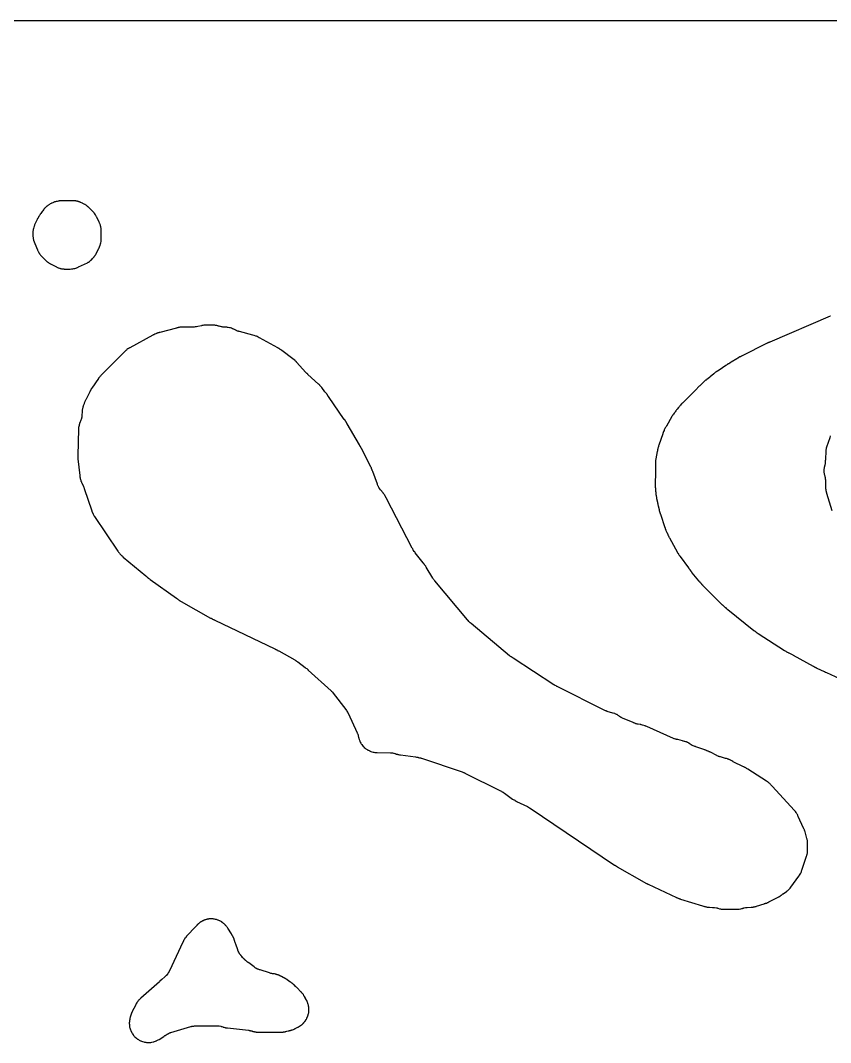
# Model space of a CAD drawing. Header units: millimetres. Extents: x 0 to 300, y 0 to 300.
# Drawn here: x 56.9 to 162.6, y 166.8 to 300.1 of the extents above; entities that cross this region are included whole.
import ezdxf

# ---------------------------------------------------------------- set-up
doc = ezdxf.new("R2010")
doc.units = ezdxf.units.MM
doc.layers.add('CUT', color=7, linetype='CONTINUOUS')

msp = doc.modelspace()

# ---------------------------------------------------------------- linework, layer by layer
at = {"layer": 'CUT'}
for points in [[(1.15, 300.07), (298.85, 300.07)], [(162.61, 261.53), (162.57, 261.52), (162.56, 261.51), (154.68, 258.14), (154.63, 258.12), (154.6, 258.1), (154.56, 258.09), (154.54, 258.08), (154.53, 258.08), (154.52, 258.07), (154.45, 258.04), (154.43, 258.03), (154.39, 258.01), (154.38, 258.01), (154.34, 257.99), (150.99, 256.3), (150.97, 256.29), (150.96, 256.28), (150.95, 256.28), (150.84, 256.23), (150.78, 256.2), (150.65, 256.14), (150.59, 256.1), (150.56, 256.09), (150.51, 256.06), (150.47, 256.03), (150.46, 256.03), (150.4, 255.99), (150.35, 255.96), (149.65, 255.51), (149.5, 255.43), (149.45, 255.4), (149.4, 255.37), (149.38, 255.36), (149.31, 255.32), (149.29, 255.31), (149.27, 255.3), (149.24, 255.28), (149.18, 255.24), (149.17, 255.24), (149.13, 255.21), (149.11, 255.19), (149.08, 255.17), (149.07, 255.17), (149.05, 255.16), (149.02, 255.14), (148.94, 255.09), (148.49, 254.76), (148.48, 254.76), (147.93, 254.4), (147.91, 254.39), (147.86, 254.36), (147.84, 254.35), (147.8, 254.33), (147.77, 254.3), (147.73, 254.28), (147.72, 254.27), (147.71, 254.27), (147.71, 254.26), (147.7, 254.26), (147.7, 254.25), (147.67, 254.24), (147.65, 254.22), (147.61, 254.2), (147.55, 254.15), (147.42, 254.05), (147.37, 254.01), (146.9, 253.6), (146.87, 253.57), (146.83, 253.54), (146.8, 253.52), (146.44, 253.26), (146.4, 253.23), (146.36, 253.19), (146.35, 253.19), (146.34, 253.18), (146.33, 253.17), (146.3, 253.15), (146.29, 253.15), (146.22, 253.09), (146.2, 253.08), (146.14, 253.02), (146.12, 253), (146.11, 253), (146.01, 252.9), (145.96, 252.85), (145.9, 252.8), (145.61, 252.51), (145.54, 252.45), (145.47, 252.39), (145.33, 252.25), (145.29, 252.2), (145.25, 252.16), (145.24, 252.15), (145.2, 252.1), (143.31, 250.21), (143.27, 250.17), (143.25, 250.15), (143.17, 250.08), (143.15, 250.06), (143.12, 250.03), (143.11, 250.02), (143.03, 249.92), (142.98, 249.86), (142.95, 249.82), (142.88, 249.73), (142.86, 249.71), (142.81, 249.65), (142.76, 249.59), (142.59, 249.4), (142.52, 249.31), (142.45, 249.22), (142.42, 249.17), (142.33, 249.03), (142.28, 248.96), (142.21, 248.88), (142.18, 248.85), (142.1, 248.75), (142.07, 248.71), (142.02, 248.65), (142.01, 248.64), (142, 248.62), (141.94, 248.53), (141.89, 248.45), (141.19, 247.19), (141.17, 247.16), (141.15, 247.14), (141.1, 247.06), (141.07, 247.02), (141.04, 246.97), (141.03, 246.95), (140.98, 246.85), (140.97, 246.84), (140.95, 246.79), (140.94, 246.78), (140.91, 246.71), (140.91, 246.7), (140.9, 246.69), (140.89, 246.67), (140.88, 246.65), (140.87, 246.62), (140.81, 246.49), (140.79, 246.43), (140.79, 246.42), (140.78, 246.4), (140.77, 246.35), (140.76, 246.32), (140.75, 246.31), (140.75, 246.3), (140.73, 246.25), (140.7, 246.19), (140.19, 244.69), (140.19, 244.68), (140.17, 244.62), (140.14, 244.51), (140.13, 244.47), (140.12, 244.44), (140.1, 244.38), (140.08, 244.3), (140.07, 244.27), (140.07, 244.26), (140.07, 244.25), (140.07, 244.23), (140.06, 244.21), (140.06, 244.2), (140.05, 244.18), (140.05, 244.17), (140.05, 244.16), (140.04, 244.15), (140.03, 244.12), (140.02, 244.07), (140, 243.95), (140, 243.91), (139.99, 243.89), (139.99, 243.87), (139.82, 242.92), (139.8, 242.84), (139.78, 242.73), (139.76, 242.63), (139.76, 242.52), (139.76, 242.41), (139.76, 242.38), (139.74, 242.28), (139.74, 242.18), (139.74, 242.09), (139.74, 242.07), (139.75, 241.43), (139.73, 239.32), (139.73, 239.31), (139.73, 239.23), (139.74, 239.08), (139.75, 239.06), (139.75, 239.02), (139.76, 238.94), (139.76, 238.89), (139.76, 238.8), (139.77, 238.71), (139.8, 238.56), (139.8, 238.55), (139.8, 238.54), (139.8, 238.53), (139.8, 238.45), (139.8, 238.41), (139.81, 238.28), (139.83, 238.15), (139.85, 238.08), (139.86, 238.03), (139.87, 237.94), (139.87, 237.92), (139.88, 237.85), (139.9, 237.76), (139.97, 237.44), (139.98, 237.38), (139.98, 237.36), (139.99, 237.36), (139.99, 237.35), (139.99, 237.34), (140, 237.29), (140, 237.28), (140.01, 237.24), (140.02, 237.16), (140.05, 237.05), (140.05, 237.04), (140.06, 237.02), (140.06, 237.01), (140.08, 236.91), (140.11, 236.81), (140.12, 236.77), (140.22, 236.31), (140.22, 236.3), (140.22, 236.28), (140.23, 236.25), (140.24, 236.2), (140.25, 236.18), (140.25, 236.16), (140.26, 236.15), (140.26, 236.14), (140.27, 236.11), (140.27, 236.1), (140.27, 236.09), (140.28, 236.07), (140.28, 236.06), (140.29, 236.03), (140.29, 236.02), (140.3, 236), (140.3, 235.99), (140.31, 235.97), (140.32, 235.95), (140.32, 235.94), (140.33, 235.92), (140.33, 235.91), (140.34, 235.88), (140.36, 235.85), (140.36, 235.84), (140.36, 235.83), (140.37, 235.8), (140.39, 235.73), (140.4, 235.7), (140.99, 233.94), (141, 233.91), (141.01, 233.86), (141.02, 233.82), (141.02, 233.81), (141.03, 233.8), (141.03, 233.78), (141.05, 233.75), (141.06, 233.71), (141.07, 233.7), (141.07, 233.69), (141.09, 233.66), (141.1, 233.62), (141.11, 233.61), (141.11, 233.6), (141.11, 233.59), (141.12, 233.58), (141.14, 233.5), (141.19, 233.4), (141.2, 233.38), (141.21, 233.36), (141.22, 233.35), (141.23, 233.33), (141.27, 233.24), (141.29, 233.2), (141.31, 233.17), (141.35, 233.1), (141.35, 233.09), (141.38, 233), (141.42, 232.91), (141.44, 232.87), (141.46, 232.82), (141.48, 232.79), (141.49, 232.76), (141.5, 232.74), (141.51, 232.73), (141.56, 232.64), (141.57, 232.61), (141.58, 232.6), (142.63, 230.71), (142.65, 230.67), (142.69, 230.63), (142.7, 230.61), (142.71, 230.59), (142.71, 230.58), (142.71, 230.57), (142.74, 230.52), (142.76, 230.49), (142.77, 230.48), (142.81, 230.4), (142.85, 230.35), (142.87, 230.32), (142.91, 230.27), (142.93, 230.25), (142.95, 230.22), (142.95, 230.21), (142.98, 230.18), (143, 230.16), (144.05, 228.71), (144.07, 228.67), (144.09, 228.65), (144.15, 228.56), (144.22, 228.47), (144.25, 228.44), (144.38, 228.27), (144.4, 228.23), (144.41, 228.22), (144.42, 228.21), (144.43, 228.2), (144.43, 228.19), (144.44, 228.17), (144.46, 228.15), (144.47, 228.14), (144.52, 228.07), (145.39, 227.02), (145.41, 227), (145.42, 226.98), (145.46, 226.93), (145.48, 226.91), (145.51, 226.88), (145.53, 226.86), (145.54, 226.85), (145.56, 226.83), (145.56, 226.82), (145.58, 226.81), (145.58, 226.8), (145.59, 226.79), (145.6, 226.78), (145.61, 226.78), (145.63, 226.76), (145.63, 226.75), (145.64, 226.74), (145.65, 226.73), (145.68, 226.7), (145.7, 226.67), (145.72, 226.65), (145.74, 226.63), (145.77, 226.6), (145.78, 226.59), (145.78, 226.58), (145.81, 226.55), (145.82, 226.53), (145.84, 226.51), (145.85, 226.5), (145.88, 226.47), (145.89, 226.45), (145.91, 226.43), (148.27, 224.07), (148.32, 224.02), (148.41, 223.94), (148.45, 223.91), (148.46, 223.9), (148.48, 223.89), (148.49, 223.88), (148.5, 223.87), (148.54, 223.83), (148.55, 223.83), (148.57, 223.8), (148.6, 223.78), (148.73, 223.65), (148.79, 223.59), (148.88, 223.51), (149, 223.42), (149.02, 223.39), (149.1, 223.32), (149.16, 223.27), (149.18, 223.25), (152.6, 220.54), (152.68, 220.48), (152.69, 220.48), (152.7, 220.48), (152.71, 220.46), (152.73, 220.45), (152.76, 220.42), (152.78, 220.41), (152.8, 220.4), (152.83, 220.37), (152.84, 220.37), (152.85, 220.35), (152.86, 220.34), (152.87, 220.34), (152.88, 220.33), (152.9, 220.31), (152.93, 220.29), (152.94, 220.29), (152.97, 220.27), (152.99, 220.25), (153.01, 220.24), (153.02, 220.23), (153.03, 220.23), (153.03, 220.22), (153.07, 220.2), (153.11, 220.16), (153.15, 220.14), (153.16, 220.13), (156.58, 217.94), (156.6, 217.92), (156.68, 217.86), (156.76, 217.82), (156.79, 217.8), (156.83, 217.78), (156.87, 217.76), (156.9, 217.75), (156.95, 217.72), (156.96, 217.71), (157.05, 217.66), (157.12, 217.63), (157.15, 217.62), (157.16, 217.61), (157.66, 217.35), (157.68, 217.34), (157.7, 217.33), (157.74, 217.3), (160.35, 215.88), (160.36, 215.87), (160.41, 215.85), (160.42, 215.84), (160.43, 215.84), (160.48, 215.81), (160.5, 215.8), (160.52, 215.78), (160.53, 215.77), (160.6, 215.74), (160.63, 215.72), (160.66, 215.7), (160.67, 215.7), (160.68, 215.69), (160.71, 215.67), (160.77, 215.65), (160.8, 215.63), (161.78, 215.19), (161.8, 215.18), (161.96, 215.1), (162.06, 215.05), (164.88, 213.75)], [(162.8, 236.13), (162.13, 238.39), (162.11, 238.45), (162.07, 238.57), (162.05, 238.62), (162.03, 238.73), (162.01, 238.86), (162, 238.99), (162, 239.03), (162, 239.07), (161.97, 239.99), (161.97, 240.15), (161.96, 240.28), (161.94, 240.4), (161.94, 240.41), (161.92, 240.5), (161.91, 240.54), (161.88, 240.66), (161.86, 240.75), (161.85, 240.78), (161.83, 240.86), (161.82, 240.88), (161.8, 240.94), (161.8, 240.95), (161.79, 240.98), (161.79, 240.99), (161.77, 241.09), (161.76, 241.19), (161.75, 241.33), (161.75, 241.38), (161.76, 241.53), (161.77, 241.6), (161.77, 241.61), (161.77, 241.62), (161.79, 241.69), (161.81, 241.81), (161.89, 242.14), (161.9, 242.17), (161.92, 242.26), (161.94, 242.39), (161.95, 242.52), (161.95, 242.59), (161.95, 242.61), (161.96, 242.72), (161.97, 242.76), (161.97, 242.77), (161.97, 242.78), (161.98, 242.88), (161.98, 242.9), (161.99, 242.98), (162.01, 243.79), (162.01, 243.8), (162.01, 243.82), (162.01, 243.89), (162.02, 244.03), (162.03, 244.05), (162.06, 244.25), (162.06, 244.27), (162.08, 244.33), (162.09, 244.34), (162.12, 244.46), (162.53, 245.7), (162.59, 245.86), (162.59, 245.87), (162.6, 245.89), (162.61, 245.91)]]:
    msp.add_lwpolyline(points, dxfattribs=at)
for points in [[(58.55, 271.8), (58.56, 271.68), (58.58, 271.59), (58.6, 271.49), (58.6, 271.48), (58.62, 271.43), (58.62, 271.41), (58.63, 271.38), (58.65, 271.32), (58.67, 271.27), (58.68, 271.24), (58.71, 271.16), (58.71, 271.15), (58.72, 271.12), (58.73, 271.1), (58.76, 271.04), (58.77, 271.02), (58.77, 271.01), (58.78, 271), (59.14, 270.15), (59.15, 270.12), (59.18, 270.05), (59.2, 270.01), (59.2, 270), (59.21, 269.99), (59.25, 269.89), (59.31, 269.79), (59.38, 269.69), (59.4, 269.65), (59.41, 269.63), (59.47, 269.54), (59.54, 269.45), (59.62, 269.36), (59.69, 269.29), (60.13, 268.85), (60.19, 268.8), (60.36, 268.65), (60.44, 268.58), (60.55, 268.5), (60.65, 268.44), (60.82, 268.34), (60.86, 268.31), (60.91, 268.28), (60.99, 268.24), (61.59, 267.94), (61.67, 267.9), (61.74, 267.87), (61.76, 267.86), (61.84, 267.83), (61.87, 267.81), (61.99, 267.77), (62.02, 267.77), (62.05, 267.76), (62.06, 267.76), (62.08, 267.75), (62.1, 267.75), (62.17, 267.72), (62.28, 267.7), (62.4, 267.68), (62.51, 267.67), (62.55, 267.67), (62.63, 267.66), (63.33, 267.66), (63.4, 267.66), (63.56, 267.67), (63.69, 267.69), (63.75, 267.7), (63.86, 267.72), (63.97, 267.75), (63.99, 267.75), (64.13, 267.79), (64.22, 267.82), (64.25, 267.83), (64.35, 267.87), (64.45, 267.92), (64.47, 267.93), (65.28, 268.28), (65.37, 268.32), (65.55, 268.41), (65.58, 268.43), (65.67, 268.48), (65.69, 268.49), (65.76, 268.54), (65.8, 268.56), (65.91, 268.64), (65.98, 268.7), (66.05, 268.76), (66.11, 268.82), (66.12, 268.83), (66.26, 268.97), (66.29, 269), (66.3, 269.01), (66.32, 269.03), (66.33, 269.04), (66.36, 269.08), (66.44, 269.16), (66.47, 269.2), (66.48, 269.2), (66.53, 269.26), (66.54, 269.28), (66.6, 269.36), (66.6, 269.37), (66.61, 269.37), (66.62, 269.39), (66.63, 269.4), (66.67, 269.46), (66.69, 269.48), (66.71, 269.52), (66.74, 269.57), (66.79, 269.66), (66.8, 269.69), (66.81, 269.71), (66.83, 269.75), (66.83, 269.76), (66.84, 269.78), (66.85, 269.81), (67.14, 270.38), (67.17, 270.43), (67.18, 270.47), (67.2, 270.51), (67.22, 270.56), (67.23, 270.59), (67.26, 270.66), (67.27, 270.69), (67.28, 270.7), (67.29, 270.72), (67.29, 270.73), (67.3, 270.75), (67.31, 270.77), (67.32, 270.81), (67.34, 270.9), (67.34, 270.91), (67.35, 270.92), (67.35, 270.93), (67.36, 270.95), (67.4, 271.09), (67.42, 271.23), (67.43, 271.3), (67.43, 271.32), (67.43, 271.35), (67.43, 271.38), (67.44, 271.47), (67.44, 271.55), (67.44, 271.59), (67.44, 271.62), (67.45, 272.6), (67.45, 272.71), (67.44, 272.83), (67.43, 272.87), (67.43, 272.89), (67.43, 272.9), (67.43, 272.91), (67.43, 272.92), (67.42, 272.98), (67.41, 273.06), (67.4, 273.12), (67.38, 273.19), (67.38, 273.21), (67.37, 273.23), (67.35, 273.28), (67.35, 273.3), (67.35, 273.33), (67.33, 273.39), (67.31, 273.46), (67.29, 273.51), (67.27, 273.57), (67.24, 273.62), (67.24, 273.63), (67.24, 273.64), (67.22, 273.68), (67.19, 273.75), (67.17, 273.79), (66.86, 274.41), (66.85, 274.42), (66.85, 274.43), (66.84, 274.46), (66.83, 274.48), (66.8, 274.54), (66.79, 274.56), (66.75, 274.64), (66.69, 274.74), (66.62, 274.84), (66.61, 274.86), (66.6, 274.87), (66.59, 274.89), (66.54, 274.95), (66.54, 274.96), (66.46, 275.05), (66.35, 275.17), (66.32, 275.21), (66.31, 275.22), (66.28, 275.25), (66.15, 275.36), (66.14, 275.37), (65.83, 275.68), (65.81, 275.7), (65.79, 275.72), (65.76, 275.74), (65.73, 275.77), (65.72, 275.78), (65.71, 275.78), (65.7, 275.79), (65.66, 275.83), (65.64, 275.85), (65.62, 275.86), (65.57, 275.91), (65.52, 275.95), (65.51, 275.96), (65.48, 275.98), (65.39, 276.04), (65.34, 276.07), (65.32, 276.08), (65.23, 276.13), (65.22, 276.13), (65.13, 276.17), (65.06, 276.21), (65.04, 276.22), (64.99, 276.24), (64.88, 276.29), (64.87, 276.29), (64.75, 276.35), (64.72, 276.36), (64.7, 276.37), (64.68, 276.38), (64.67, 276.38), (64.66, 276.38), (64.64, 276.39), (64.6, 276.41), (64.59, 276.41), (64.52, 276.44), (64.46, 276.45), (64.43, 276.46), (64.39, 276.47), (64.38, 276.47), (64.37, 276.48), (64.36, 276.48), (64.35, 276.48), (64.34, 276.49), (64.3, 276.5), (64.25, 276.51), (64.24, 276.51), (64.22, 276.51), (64.14, 276.52), (64.13, 276.53), (64.12, 276.53), (64.1, 276.53), (64.01, 276.54), (63.95, 276.55), (63.78, 276.56), (63.69, 276.56), (62.98, 276.55), (62.24, 276.55), (62.13, 276.55), (62.02, 276.54), (61.96, 276.53), (61.95, 276.52), (61.94, 276.52), (61.92, 276.52), (61.91, 276.52), (61.9, 276.52), (61.83, 276.51), (61.7, 276.48), (61.69, 276.48), (61.68, 276.48), (61.67, 276.48), (61.65, 276.48), (61.62, 276.47), (61.59, 276.47), (61.56, 276.46), (61.47, 276.44), (61.45, 276.43), (61.44, 276.43), (61.43, 276.43), (61.36, 276.4), (61.35, 276.39), (61.34, 276.39), (61.33, 276.38), (61.32, 276.38), (61.31, 276.38), (61.29, 276.37), (61.23, 276.35), (61.21, 276.34), (61.2, 276.33), (61.19, 276.33), (61.12, 276.31), (61.02, 276.26), (61.01, 276.26), (60.97, 276.24), (60.91, 276.21), (60.8, 276.15), (60.71, 276.09), (60.68, 276.07), (60.59, 276.02), (60.59, 276.01), (60.56, 276), (60.46, 275.93), (60.43, 275.91), (60.38, 275.87), (60.37, 275.87), (60.32, 275.83), (60.22, 275.74), (60.13, 275.65), (60.1, 275.62), (60.09, 275.6), (60.07, 275.58), (60.04, 275.54), (60.03, 275.54), (60.03, 275.53), (60.02, 275.52), (60, 275.5), (59.97, 275.46), (59.96, 275.45), (59.95, 275.44), (59.94, 275.42), (59.93, 275.41), (59.91, 275.39), (59.81, 275.24), (59.73, 275.14), (59.57, 274.92), (59.56, 274.91), (59.53, 274.87), (59.52, 274.86), (59.51, 274.84), (59.5, 274.83), (59.5, 274.82), (59.46, 274.77), (59.42, 274.72), (59.38, 274.65), (59.36, 274.61), (59.35, 274.59), (59.33, 274.56), (59.31, 274.53), (59.28, 274.47), (59.25, 274.43), (59.21, 274.33), (59.2, 274.31), (59.18, 274.29), (59.15, 274.24), (59.09, 274.12), (58.8, 273.51), (58.76, 273.41), (58.73, 273.33), (58.7, 273.24), (58.69, 273.22), (58.65, 273.1), (58.6, 272.95), (58.57, 272.82), (58.55, 272.69), (58.54, 272.61), (58.54, 272.59), (58.54, 272.55), (58.54, 272.51), (58.54, 272.48), (58.53, 272.35), (58.53, 272.25), (58.53, 272.23), (58.53, 272.21), (58.53, 272.07), (58.54, 271.98), (58.54, 271.94), (58.54, 271.92)], [(64.68, 240.44), (64.7, 240.34), (64.73, 240.24), (64.77, 240.14), (64.77, 240.12), (64.8, 240.02), (64.85, 239.91), (64.88, 239.84), (64.92, 239.75), (65.08, 239.44), (65.14, 239.32), (65.18, 239.22), (65.19, 239.19), (65.21, 239.1), (65.23, 239.04), (66.2, 236.13), (66.22, 236.1), (66.23, 236.07), (66.24, 236.03), (66.25, 236.01), (66.27, 235.97), (66.28, 235.95), (66.28, 235.94), (66.29, 235.92), (66.31, 235.87), (66.32, 235.84), (66.33, 235.81), (66.38, 235.7), (66.43, 235.61), (66.48, 235.52), (66.52, 235.47), (66.54, 235.44), (66.56, 235.41), (66.57, 235.4), (66.58, 235.39), (69.63, 230.89), (69.65, 230.85), (69.65, 230.84), (69.71, 230.74), (69.79, 230.64), (69.81, 230.61), (69.87, 230.54), (69.88, 230.52), (69.95, 230.44), (70.03, 230.37), (70.13, 230.28), (70.17, 230.25), (70.2, 230.23), (70.22, 230.2), (70.24, 230.18), (70.26, 230.17), (70.32, 230.11), (73.27, 227.64), (73.29, 227.62), (73.32, 227.6), (73.35, 227.57), (73.36, 227.56), (73.38, 227.54), (73.39, 227.54), (73.41, 227.52), (73.43, 227.51), (73.43, 227.5), (73.44, 227.49), (73.46, 227.48), (73.47, 227.47), (73.49, 227.45), (73.5, 227.44), (73.51, 227.43), (73.53, 227.41), (73.58, 227.36), (73.66, 227.3), (73.73, 227.25), (73.77, 227.23), (73.81, 227.2), (73.82, 227.2), (77.28, 224.73), (77.29, 224.72), (77.31, 224.71), (77.36, 224.66), (77.39, 224.64), (77.44, 224.6), (77.48, 224.57), (77.49, 224.56), (77.51, 224.55), (77.52, 224.55), (77.6, 224.49), (77.61, 224.48), (77.63, 224.47), (77.64, 224.46), (77.72, 224.41), (77.75, 224.39), (77.76, 224.39), (77.78, 224.37), (77.86, 224.32), (81.72, 222.15), (81.75, 222.14), (81.76, 222.14), (81.76, 222.13), (81.77, 222.13), (81.78, 222.12), (81.79, 222.12), (81.83, 222.1), (81.84, 222.09), (81.86, 222.08), (81.91, 222.05), (81.92, 222.05), (81.93, 222.04), (81.98, 222.01), (82.07, 221.98), (82.09, 221.97), (82.11, 221.96), (82.12, 221.96), (82.13, 221.95), (82.17, 221.93), (82.27, 221.88), (90.08, 218.13), (90.09, 218.13), (90.12, 218.12), (90.17, 218.1), (90.22, 218.07), (90.25, 218.06), (90.26, 218.05), (90.31, 218.03), (90.33, 218.02), (90.35, 218.01), (90.37, 218), (90.43, 217.96), (90.46, 217.94), (90.5, 217.92), (90.57, 217.88), (90.59, 217.87), (90.61, 217.86), (92.71, 216.69), (92.8, 216.63), (92.82, 216.61), (92.84, 216.6), (92.86, 216.58), (92.93, 216.53), (93.03, 216.47), (93.07, 216.45), (93.09, 216.44), (94.04, 215.72), (94.05, 215.71), (94.16, 215.63), (94.25, 215.57), (94.26, 215.56), (94.36, 215.47), (94.37, 215.46), (94.38, 215.45), (94.42, 215.41), (94.44, 215.4), (94.46, 215.37), (97.45, 212.65), (97.46, 212.64), (97.53, 212.59), (97.59, 212.52), (97.6, 212.51), (97.71, 212.37), (99.35, 210.24), (99.36, 210.23), (99.46, 210.11), (99.46, 210.1), (99.51, 210), (99.57, 209.89), (99.59, 209.86), (99.61, 209.83), (99.65, 209.74), (100.83, 207.18), (100.84, 207.15), (100.85, 207.13), (100.87, 207.09), (100.91, 207), (100.95, 206.9), (100.98, 206.77), (100.98, 206.74), (100.99, 206.69), (101.02, 206.59), (101.03, 206.56), (101.04, 206.53), (101.05, 206.49), (101.06, 206.47), (101.06, 206.45), (101.08, 206.37), (101.09, 206.34), (101.12, 206.24), (101.17, 206.13), (101.18, 206.11), (101.24, 205.97), (101.3, 205.86), (101.36, 205.76), (101.43, 205.66), (101.52, 205.54), (101.63, 205.41), (101.69, 205.36), (101.7, 205.34), (101.73, 205.31), (101.77, 205.28), (101.77, 205.27), (101.86, 205.19), (101.95, 205.12), (102.04, 205.06), (102.14, 205), (102.23, 204.95), (102.3, 204.92), (102.47, 204.83), (102.48, 204.83), (102.5, 204.82), (102.62, 204.76), (102.75, 204.73), (102.91, 204.69), (103.02, 204.66), (103.15, 204.64), (103.16, 204.64), (103.23, 204.63), (103.4, 204.62), (103.43, 204.62), (105.17, 204.59), (105.19, 204.59), (105.24, 204.59), (105.43, 204.58), (105.57, 204.56), (105.6, 204.55), (105.73, 204.51), (105.78, 204.49), (105.79, 204.49), (105.8, 204.48), (105.81, 204.48), (105.82, 204.48), (105.83, 204.47), (105.84, 204.47), (105.9, 204.44), (105.91, 204.43), (105.93, 204.43), (106.04, 204.4), (106.08, 204.39), (106.13, 204.37), (106.18, 204.36), (106.21, 204.36), (106.38, 204.33), (106.39, 204.33), (106.45, 204.32), (106.49, 204.31), (108.43, 204.06), (108.59, 204.02), (108.64, 204.01), (108.68, 204.01), (108.7, 204), (108.73, 204), (108.76, 204), (108.78, 203.99), (108.83, 203.98), (108.84, 203.98), (108.97, 203.94), (108.99, 203.93), (109.02, 203.93), (109.07, 203.91), (109.08, 203.91), (109.17, 203.88), (109.22, 203.87), (114.53, 202.1), (114.7, 202.03), (114.75, 202.01), (114.83, 201.98), (114.87, 201.96), (114.89, 201.95), (119.52, 199.64), (119.55, 199.62), (119.65, 199.57), (119.66, 199.56), (119.73, 199.53), (119.75, 199.52), (119.76, 199.52), (119.77, 199.51), (119.85, 199.46), (119.87, 199.45), (119.92, 199.41), (119.94, 199.4), (120.04, 199.33), (121.11, 198.56), (121.19, 198.51), (121.26, 198.47), (121.27, 198.47), (121.3, 198.45), (121.31, 198.45), (121.33, 198.44), (121.4, 198.4), (121.41, 198.39), (121.47, 198.35), (121.6, 198.28), (121.62, 198.27), (121.64, 198.26), (123.05, 197.57), (123.2, 197.5), (123.29, 197.43), (123.33, 197.41), (123.34, 197.4), (123.39, 197.36), (134.42, 189.95), (134.44, 189.94), (134.52, 189.88), (134.53, 189.88), (134.54, 189.87), (134.62, 189.83), (134.63, 189.82), (134.64, 189.82), (134.7, 189.78), (134.75, 189.75), (134.76, 189.75), (134.77, 189.74), (134.78, 189.74), (138.3, 187.72), (138.35, 187.69), (138.36, 187.69), (138.43, 187.64), (138.59, 187.55), (138.64, 187.53), (138.66, 187.52), (138.68, 187.51), (138.7, 187.5), (138.73, 187.49), (138.77, 187.47), (138.81, 187.45), (138.82, 187.44), (142.52, 185.71), (142.53, 185.7), (142.56, 185.69), (142.59, 185.68), (142.62, 185.66), (142.72, 185.62), (142.8, 185.6), (142.84, 185.58), (142.85, 185.58), (142.87, 185.57), (142.92, 185.56), (142.93, 185.55), (142.96, 185.54), (143.03, 185.51), (145.91, 184.62), (146.02, 184.59), (146.05, 184.59), (146.15, 184.56), (146.25, 184.53), (146.34, 184.51), (146.43, 184.49), (146.49, 184.48), (146.51, 184.48), (146.59, 184.46), (146.64, 184.46), (146.69, 184.46), (146.77, 184.45), (146.81, 184.45), (147.19, 184.44), (147.22, 184.44), (147.23, 184.44), (147.38, 184.43), (147.4, 184.43), (147.42, 184.43), (147.43, 184.43), (147.47, 184.42), (147.73, 184.38), (147.74, 184.38), (147.78, 184.36), (147.79, 184.36), (147.83, 184.35), (147.84, 184.34), (147.9, 184.32), (148.12, 184.26), (148.23, 184.24), (148.34, 184.22), (148.47, 184.2), (148.62, 184.19), (148.7, 184.19), (150.4, 184.19), (150.49, 184.2), (150.5, 184.2), (150.53, 184.2), (150.59, 184.2), (150.69, 184.21), (150.88, 184.24), (151.02, 184.28), (151.09, 184.3), (151.14, 184.31), (151.15, 184.32), (151.22, 184.34), (151.23, 184.34), (151.26, 184.35), (151.28, 184.36), (151.29, 184.36), (151.31, 184.37), (151.33, 184.37), (151.34, 184.37), (151.51, 184.41), (151.7, 184.43), (152.22, 184.45), (152.25, 184.45), (152.38, 184.46), (152.46, 184.47), (152.51, 184.48), (152.56, 184.49), (152.59, 184.49), (152.66, 184.5), (152.77, 184.53), (152.9, 184.57), (152.93, 184.58), (153.92, 184.91), (153.96, 184.93), (153.97, 184.93), (154, 184.94), (154.04, 184.95), (154.07, 184.96), (154.08, 184.96), (154.11, 184.97), (154.13, 184.97), (154.15, 184.98), (154.24, 185), (154.36, 185.06), (154.42, 185.09), (154.53, 185.15), (155.69, 185.72), (155.77, 185.77), (155.8, 185.79), (155.83, 185.8), (155.85, 185.81), (155.87, 185.82), (155.89, 185.83), (155.9, 185.83), (155.91, 185.84), (155.93, 185.85), (155.96, 185.87), (155.99, 185.89), (156.01, 185.9), (156.04, 185.92), (156.08, 185.95), (156.09, 185.96), (156.1, 185.97), (156.11, 185.98), (156.12, 185.98), (156.13, 185.99), (156.15, 186.01), (156.17, 186.02), (156.19, 186.03), (156.21, 186.05), (156.26, 186.09), (156.28, 186.1), (156.29, 186.11), (156.33, 186.15), (156.34, 186.16), (156.36, 186.18), (156.37, 186.18), (156.4, 186.21), (156.42, 186.22), (156.83, 186.51), (156.88, 186.54), (156.93, 186.58), (156.97, 186.61), (157.05, 186.68), (157.15, 186.77), (157.24, 186.86), (157.32, 186.95), (157.4, 187.06), (158.47, 188.52), (158.5, 188.56), (158.52, 188.59), (158.54, 188.62), (158.55, 188.64), (158.64, 188.78), (158.7, 188.89), (158.75, 188.99), (158.79, 189.08), (158.83, 189.18), (158.86, 189.29), (159.47, 191.12), (159.49, 191.18), (159.52, 191.29), (159.53, 191.35), (159.57, 191.53), (159.59, 191.66), (159.6, 191.79), (159.6, 192.76), (159.6, 192.87), (159.59, 192.98), (159.57, 193.09), (159.53, 193.32), (159.52, 193.4), (159.35, 194.09), (159.33, 194.13), (159.29, 194.27), (159.26, 194.38), (159.21, 194.48), (159.18, 194.54), (159.17, 194.58), (159.13, 194.67), (159.1, 194.74), (159.09, 194.78), (158.38, 196.3), (158.35, 196.37), (158.33, 196.41), (158.31, 196.45), (158.27, 196.55), (158.21, 196.65), (158.1, 196.82), (158.02, 196.92), (157.99, 196.96), (157.94, 197.02), (157.93, 197.03), (157.92, 197.04), (157.89, 197.08), (157.85, 197.12), (155.01, 200.2), (154.98, 200.24), (154.97, 200.25), (154.94, 200.29), (154.93, 200.3), (154.86, 200.37), (154.85, 200.37), (154.84, 200.38), (154.82, 200.41), (154.8, 200.42), (154.78, 200.45), (154.7, 200.54), (154.66, 200.58), (154.59, 200.65), (154.51, 200.71), (154.44, 200.76), (154.37, 200.81), (154.26, 200.87), (154.24, 200.88), (154.23, 200.89), (151.79, 202.44), (151.74, 202.48), (151.66, 202.54), (151.63, 202.56), (151.54, 202.61), (151.45, 202.66), (151.43, 202.66), (151.37, 202.7), (151.28, 202.75), (151.26, 202.76), (149.91, 203.43), (149.88, 203.45), (149.85, 203.47), (149.75, 203.53), (149.72, 203.54), (149.71, 203.55), (149.65, 203.57), (149.59, 203.61), (149.57, 203.62), (149.55, 203.63), (149.39, 203.7), (149.36, 203.71), (149.34, 203.72), (149.31, 203.72), (149.29, 203.73), (149.28, 203.74), (149.22, 203.76), (149.21, 203.76), (149.19, 203.77), (149.17, 203.78), (149.16, 203.78), (149.03, 203.83), (148.98, 203.84), (148.95, 203.85), (148.92, 203.86), (148.91, 203.86), (148.26, 204.05), (148.16, 204.08), (148.14, 204.08), (148.06, 204.1), (148.05, 204.1), (148.02, 204.11), (147.99, 204.12), (147.93, 204.14), (147.8, 204.19), (147.79, 204.2), (147.76, 204.22), (146.94, 204.65), (146.85, 204.69), (146.83, 204.7), (146.81, 204.71), (146.79, 204.72), (146.78, 204.72), (146.7, 204.76), (146.63, 204.79), (146.6, 204.81), (146.5, 204.84), (146.49, 204.85), (146.44, 204.86), (146.4, 204.88), (146.33, 204.91), (146.29, 204.92), (146.26, 204.93), (146.19, 204.96), (145.01, 205.38), (144.96, 205.39), (144.9, 205.42), (144.79, 205.47), (144.69, 205.49), (144.67, 205.5), (144.66, 205.5), (144.59, 205.54), (144.56, 205.55), (144.54, 205.56), (144.53, 205.56), (144.48, 205.59), (144.46, 205.61), (144.43, 205.63), (144.42, 205.64), (144.39, 205.66), (144.38, 205.66), (144.36, 205.67), (144.34, 205.69), (144.33, 205.69), (144.32, 205.7), (144.26, 205.75), (144.25, 205.75), (144.22, 205.78), (144.15, 205.82), (144.11, 205.84), (144.07, 205.87), (143.97, 205.92), (143.92, 205.94), (143.9, 205.95), (143.88, 205.96), (143.83, 205.98), (143.8, 206), (143.7, 206.03), (143.6, 206.06), (143.56, 206.06), (143.41, 206.11), (143.39, 206.12), (143.29, 206.15), (142.67, 206.3), (142.6, 206.31), (142.48, 206.34), (142.45, 206.35), (142.44, 206.35), (142.35, 206.38), (142.24, 206.41), (142.2, 206.42), (142.1, 206.47), (138.63, 208.01), (138.52, 208.05), (138.49, 208.06), (138.43, 208.08), (138.41, 208.09), (138.22, 208.15), (138.08, 208.2), (137.95, 208.24), (137.9, 208.25), (137.89, 208.25), (137.87, 208.25), (137.86, 208.25), (137.83, 208.26), (137.82, 208.26), (137.75, 208.28), (137.51, 208.31), (137.36, 208.34), (137.28, 208.36), (137.27, 208.36), (137.17, 208.38), (137.14, 208.39), (137.11, 208.4), (137.1, 208.4), (137.09, 208.41), (137.05, 208.43), (136.94, 208.48), (136.91, 208.49), (136.84, 208.52), (135.47, 209.11), (135.37, 209.15), (135.33, 209.17), (135.31, 209.18), (135.29, 209.19), (135.19, 209.25), (135.08, 209.32), (135.06, 209.33), (135.02, 209.37), (134.98, 209.4), (134.96, 209.41), (134.9, 209.47), (134.81, 209.52), (134.79, 209.53), (134.74, 209.56), (134.7, 209.58), (134.68, 209.59), (134.66, 209.6), (134.6, 209.63), (134.5, 209.67), (134.45, 209.69), (134.4, 209.71), (134.23, 209.76), (134.21, 209.77), (134.06, 209.82), (133.59, 209.94), (133.5, 209.97), (133.44, 209.99), (133.4, 210.01), (133.39, 210.01), (133.37, 210.02), (133.32, 210.04), (133.23, 210.07), (133.22, 210.07), (133.14, 210.11), (126.93, 213.21), (126.9, 213.23), (126.87, 213.25), (126.78, 213.3), (126.69, 213.35), (126.64, 213.37), (126.61, 213.39), (126.49, 213.46), (121.17, 216.93), (121.05, 217), (120.92, 217.09), (120.86, 217.13), (120.78, 217.19), (120.75, 217.22), (120.72, 217.24), (120.71, 217.25), (115.7, 221.45), (115.69, 221.46), (115.6, 221.54), (115.46, 221.65), (115.43, 221.68), (115.42, 221.69), (115.41, 221.7), (115.31, 221.82), (115.28, 221.85), (115.27, 221.87), (115.23, 221.92), (110.96, 227.01), (110.89, 227.11), (110.83, 227.19), (110.78, 227.24), (110.77, 227.25), (110.76, 227.26), (110.75, 227.27), (110.7, 227.36), (110.7, 227.37), (109.84, 228.81), (109.8, 228.87), (109.79, 228.89), (109.78, 228.9), (109.74, 228.96), (109.74, 228.97), (109.67, 229.06), (109.63, 229.1), (109.63, 229.11), (109.62, 229.12), (109.59, 229.17), (109.58, 229.18), (109.57, 229.19), (109.56, 229.21), (109.55, 229.22), (109.54, 229.23), (109.53, 229.25), (109.51, 229.27), (109.47, 229.32), (109.43, 229.36), (108.4, 230.67), (108.4, 230.68), (108.34, 230.77), (108.28, 230.83), (108.19, 230.97), (108.18, 230.98), (108.18, 230.99), (108.15, 231.02), (108.15, 231.03), (108.09, 231.15), (108.08, 231.16), (108.06, 231.21), (108.03, 231.25), (104.62, 237.85), (104.59, 237.89), (104.58, 237.91), (104.55, 237.97), (104.53, 238), (104.53, 238.01), (104.48, 238.1), (104.45, 238.14), (104.44, 238.17), (104.38, 238.27), (104.37, 238.28), (104.31, 238.36), (104.3, 238.37), (104.29, 238.38), (104.27, 238.41), (104.23, 238.45), (104.23, 238.46), (104.21, 238.48), (103.87, 238.89), (103.75, 239.04), (103.75, 239.05), (103.73, 239.08), (103.71, 239.11), (103.62, 239.26), (103.62, 239.27), (103.61, 239.29), (103.6, 239.31), (103.57, 239.37), (103.55, 239.42), (103.55, 239.43), (103.51, 239.54), (103.48, 239.59), (102.87, 241.27), (102.84, 241.33), (102.83, 241.35), (102.83, 241.36), (102.81, 241.4), (102.8, 241.42), (102.8, 241.43), (102.8, 241.44), (102.79, 241.47), (102.78, 241.5), (102.76, 241.54), (102.73, 241.62), (102.72, 241.63), (102.71, 241.67), (102.7, 241.69), (102.69, 241.74), (102.64, 241.84), (101.49, 244.11), (101.46, 244.17), (101.44, 244.21), (101.42, 244.24), (101.41, 244.26), (101.4, 244.27), (101.39, 244.31), (101.38, 244.31), (101.38, 244.32), (101.37, 244.33), (101.35, 244.37), (101.34, 244.38), (101.33, 244.4), (101.32, 244.42), (101.31, 244.44), (101.3, 244.45), (101.3, 244.46), (101.29, 244.47), (101.28, 244.49), (101.26, 244.52), (101.25, 244.53), (101.25, 244.54), (101.23, 244.59), (101.2, 244.63), (101.19, 244.65), (101.16, 244.71), (101.16, 244.72), (101.15, 244.73), (101.14, 244.74), (99.55, 247.47), (99.51, 247.53), (99.5, 247.54), (99.49, 247.55), (99.49, 247.56), (99.48, 247.56), (99.48, 247.57), (99.47, 247.58), (99.46, 247.6), (99.45, 247.62), (99.43, 247.67), (99.42, 247.68), (99.4, 247.71), (99.39, 247.73), (99.37, 247.77), (99.36, 247.78), (99.35, 247.8), (99.34, 247.81), (99.33, 247.82), (99.33, 247.83), (99.32, 247.84), (99.31, 247.86), (99.29, 247.89), (99.25, 247.95), (99.22, 247.98), (99.18, 248.04), (99.17, 248.05), (99.16, 248.06), (97.09, 251.03), (97.06, 251.06), (97.05, 251.09), (97.03, 251.11), (97.02, 251.14), (97.01, 251.16), (96.98, 251.2), (96.98, 251.21), (96.95, 251.26), (96.93, 251.29), (96.9, 251.33), (96.86, 251.38), (96.83, 251.43), (96.8, 251.46), (96.78, 251.49), (96.74, 251.53), (96.68, 251.61), (96.67, 251.62), (96.64, 251.65), (96.22, 252.21), (96.17, 252.27), (96.03, 252.43), (96, 252.47), (95.99, 252.48), (95.98, 252.49), (95.96, 252.51), (95.92, 252.55), (95.91, 252.57), (95.82, 252.65), (95.8, 252.66), (94.41, 253.92), (94.39, 253.94), (94.29, 254.03), (94.26, 254.05), (94.25, 254.06), (94.23, 254.08), (94.21, 254.1), (94.2, 254.11), (94.18, 254.13), (94.09, 254.21), (92.98, 255.47), (92.95, 255.5), (92.93, 255.53), (92.91, 255.55), (92.9, 255.56), (92.88, 255.58), (92.83, 255.64), (92.75, 255.71), (92.69, 255.76), (92.5, 255.92), (92.45, 255.96), (91.01, 257.04), (90.96, 257.08), (90.94, 257.09), (90.93, 257.1), (90.92, 257.11), (90.91, 257.11), (90.88, 257.13), (90.83, 257.17), (90.79, 257.19), (90.75, 257.22), (90.7, 257.26), (90.65, 257.28), (90.62, 257.3), (90.59, 257.32), (90.57, 257.33), (90.49, 257.37), (90.48, 257.37), (88.08, 258.68), (88.05, 258.71), (87.94, 258.77), (87.78, 258.85), (87.69, 258.89), (87.61, 258.92), (87.4, 258.99), (87.39, 258.99), (87.24, 259.04), (85.48, 259.5), (85.44, 259.51), (85.42, 259.52), (85.37, 259.53), (85.34, 259.54), (85.3, 259.55), (85.28, 259.56), (85.27, 259.56), (85.25, 259.56), (85.24, 259.57), (85.23, 259.57), (85.14, 259.61), (85.12, 259.62), (85.09, 259.63), (85.07, 259.64), (84.99, 259.69), (84.74, 259.81), (84.72, 259.82), (84.59, 259.88), (84.44, 259.94), (84.31, 259.98), (84.18, 260.01), (84.02, 260.04), (83.92, 260.05), (83.82, 260.06), (83.78, 260.07), (83.63, 260.08), (83.57, 260.08), (83.55, 260.08), (83.53, 260.08), (83.35, 260.09), (83.33, 260.09), (83.3, 260.09), (83.22, 260.11), (83.13, 260.12), (83.02, 260.15), (82.97, 260.17), (82.83, 260.2), (82.72, 260.22), (82.65, 260.25), (82.54, 260.28), (82.43, 260.3), (82.35, 260.31), (82.27, 260.32), (82.22, 260.33), (82.09, 260.34), (82.04, 260.34), (81.26, 260.36), (81.23, 260.36), (81.14, 260.36), (81.02, 260.35), (80.82, 260.33), (80.69, 260.31), (80.64, 260.3), (80.56, 260.28), (80.53, 260.27), (80.07, 260.17), (79.86, 260.13), (79.81, 260.12), (79.76, 260.12), (79.69, 260.11), (79.55, 260.1), (79.53, 260.1), (79.5, 260.1), (77.91, 260.06), (77.81, 260.06), (77.71, 260.06), (77.62, 260.04), (77.61, 260.04), (77.6, 260.04), (77.55, 260.03), (77.47, 260.02), (77.44, 260.01), (77.42, 260.01), (77.32, 259.99), (77.25, 259.97), (75.07, 259.39), (75.06, 259.39), (74.99, 259.37), (74.95, 259.36), (74.84, 259.32), (74.81, 259.31), (74.72, 259.28), (74.67, 259.27), (74.56, 259.23), (74.45, 259.18), (74.29, 259.1), (74.24, 259.07), (74.18, 259.04), (74.17, 259.03), (71.17, 257.39), (71.13, 257.37), (71.11, 257.36), (71.02, 257.31), (71, 257.3), (70.98, 257.29), (70.91, 257.24), (70.8, 257.16), (70.73, 257.1), (70.66, 257.04), (70.59, 256.97), (67.45, 253.83), (67.4, 253.78), (67.33, 253.7), (67.3, 253.66), (67.28, 253.64), (67.27, 253.63), (67.26, 253.62), (67.23, 253.58), (67.18, 253.52), (67.11, 253.43), (67.1, 253.42), (67.09, 253.4), (66.22, 252.14), (66.18, 252.08), (66.15, 252.03), (66.13, 251.99), (66.11, 251.95), (66.1, 251.94), (66.09, 251.91), (66.07, 251.88), (66.06, 251.86), (66.04, 251.82), (66.01, 251.77), (65.96, 251.66), (65.95, 251.65), (65.95, 251.64), (65.91, 251.56), (65.88, 251.49), (65.42, 250.6), (65.4, 250.57), (65.39, 250.56), (65.39, 250.55), (65.36, 250.48), (65.31, 250.39), (65.3, 250.35), (65.29, 250.33), (65.26, 250.27), (65.22, 250.17), (65.2, 250.09), (65.1, 249.82), (65.08, 249.76), (65.05, 249.66), (65.03, 249.58), (65.01, 249.49), (65.01, 249.46), (64.97, 249.27), (64.95, 249.18), (64.94, 249.09), (64.94, 249.08), (64.91, 248.55), (64.91, 248.48), (64.91, 248.46), (64.91, 248.43), (64.91, 248.39), (64.9, 248.32), (64.89, 248.25), (64.88, 248.22), (64.88, 248.21), (64.88, 248.2), (64.87, 248.18), (64.86, 248.14), (64.84, 248.08), (64.83, 248.05), (64.79, 247.95), (64.78, 247.94), (64.77, 247.91), (64.77, 247.9), (64.74, 247.86), (64.73, 247.82), (64.7, 247.74), (64.69, 247.72), (64.68, 247.69), (64.65, 247.64), (64.61, 247.54), (64.59, 247.48), (64.56, 247.35), (64.55, 247.28), (64.51, 247.12), (64.49, 247), (64.48, 246.87), (64.48, 246.79), (64.38, 243.35), (64.38, 243.34), (64.38, 243.32), (64.38, 243.3), (64.38, 243.2), (64.38, 243.09), (64.39, 242.98), (64.4, 242.98), (64.4, 242.92), (64.65, 240.75), (64.65, 240.68), (64.66, 240.63), (64.66, 240.58)], [(71.15, 168.82), (71.17, 168.72), (71.21, 168.61), (71.23, 168.56), (71.23, 168.55), (71.24, 168.54), (71.25, 168.51), (71.27, 168.47), (71.29, 168.4), (71.29, 168.39), (71.3, 168.37), (71.32, 168.34), (71.33, 168.31), (71.33, 168.3), (71.34, 168.29), (71.34, 168.28), (71.35, 168.27), (71.35, 168.26), (71.38, 168.2), (71.38, 168.19), (71.39, 168.17), (71.42, 168.11), (71.45, 168.06), (71.46, 168.03), (71.51, 167.96), (71.51, 167.95), (71.61, 167.81), (71.66, 167.76), (71.67, 167.74), (71.77, 167.62), (71.85, 167.53), (71.89, 167.5), (71.91, 167.49), (71.92, 167.47), (71.94, 167.45), (71.97, 167.43), (71.99, 167.41), (72.01, 167.39), (72.1, 167.32), (72.11, 167.32), (72.13, 167.3), (72.15, 167.29), (72.16, 167.29), (72.18, 167.27), (72.19, 167.26), (72.2, 167.26), (72.29, 167.19), (72.3, 167.19), (72.38, 167.13), (72.48, 167.08), (72.59, 167.03), (72.61, 167.02), (72.72, 166.97), (72.84, 166.93), (72.99, 166.89), (73.1, 166.87), (73.19, 166.86), (73.23, 166.85), (73.27, 166.84), (73.28, 166.84), (73.37, 166.82), (73.52, 166.81), (73.53, 166.81), (73.59, 166.81), (73.73, 166.82), (73.76, 166.82), (73.79, 166.82), (73.9, 166.83), (74.04, 166.85), (74.25, 166.9), (74.26, 166.91), (74.3, 166.92), (74.34, 166.93), (74.41, 166.95), (74.52, 166.98), (74.62, 167.03), (74.66, 167.05), (74.68, 167.06), (74.72, 167.08), (74.77, 167.11), (74.78, 167.11), (74.89, 167.16), (74.99, 167.22), (75.6, 167.62), (75.65, 167.65), (75.76, 167.72), (75.78, 167.73), (75.92, 167.82), (76.06, 167.91), (76.07, 167.91), (76.08, 167.92), (76.09, 167.92), (76.1, 167.93), (76.11, 167.93), (76.12, 167.94), (76.17, 167.96), (76.21, 167.98), (76.22, 167.99), (76.23, 167.99), (76.37, 168.06), (76.39, 168.07), (76.41, 168.08), (76.43, 168.09), (76.44, 168.09), (76.45, 168.09), (76.46, 168.1), (76.47, 168.1), (76.48, 168.1), (76.49, 168.11), (76.5, 168.11), (76.52, 168.12), (76.54, 168.12), (79.13, 168.89), (79.16, 168.9), (79.17, 168.9), (79.18, 168.91), (79.21, 168.92), (79.22, 168.92), (79.24, 168.92), (79.25, 168.93), (79.26, 168.93), (79.28, 168.93), (79.3, 168.93), (79.31, 168.94), (79.34, 168.94), (79.37, 168.94), (79.49, 168.95), (79.54, 168.96), (79.6, 168.97), (79.62, 168.97), (79.64, 168.97), (79.66, 168.97), (79.67, 168.97), (79.69, 168.97), (82.55, 168.99), (82.56, 168.99), (82.58, 168.99), (82.6, 168.99), (82.62, 168.99), (82.65, 168.99), (82.67, 168.99), (82.7, 168.99), (82.72, 168.99), (82.74, 168.98), (82.75, 168.98), (82.76, 168.98), (82.77, 168.98), (82.78, 168.98), (82.79, 168.98), (82.8, 168.98), (82.81, 168.98), (82.82, 168.97), (83.03, 168.93), (83.05, 168.93), (83.06, 168.93), (83.07, 168.93), (83.08, 168.93), (83.09, 168.93), (83.09, 168.92), (83.11, 168.91), (83.12, 168.91), (83.13, 168.91), (83.14, 168.91), (83.15, 168.91), (83.17, 168.9), (83.18, 168.89), (83.33, 168.84), (83.34, 168.84), (83.35, 168.84), (83.36, 168.83), (83.4, 168.82), (83.45, 168.8), (83.56, 168.77), (83.61, 168.76), (83.66, 168.75), (83.68, 168.75), (83.69, 168.75), (83.76, 168.74), (83.81, 168.73), (83.82, 168.73), (83.85, 168.72), (83.86, 168.72), (83.92, 168.71), (86.64, 168.42), (86.65, 168.42), (86.68, 168.42), (86.69, 168.42), (86.7, 168.41), (86.73, 168.41), (86.74, 168.41), (86.75, 168.41), (86.76, 168.4), (86.77, 168.4), (86.82, 168.39), (86.83, 168.39), (86.84, 168.39), (86.85, 168.39), (86.89, 168.38), (86.9, 168.38), (86.92, 168.37), (86.94, 168.36), (86.95, 168.36), (86.96, 168.36), (86.97, 168.36), (86.98, 168.35), (86.99, 168.35), (87.07, 168.32), (87.08, 168.32), (87.1, 168.32), (87.13, 168.31), (87.13, 168.3), (87.14, 168.3), (87.16, 168.3), (87.18, 168.29), (87.21, 168.28), (87.24, 168.27), (87.25, 168.27), (87.28, 168.26), (87.29, 168.26), (87.3, 168.25), (87.39, 168.23), (87.4, 168.23), (87.45, 168.22), (87.46, 168.22), (87.47, 168.21), (87.48, 168.21), (87.52, 168.2), (87.54, 168.2), (87.55, 168.2), (87.56, 168.2), (87.57, 168.2), (87.58, 168.19), (87.59, 168.19), (87.62, 168.19), (87.66, 168.18), (87.67, 168.18), (87.68, 168.18), (87.69, 168.18), (87.73, 168.18), (87.75, 168.17), (87.76, 168.17), (87.77, 168.17), (87.78, 168.17), (87.81, 168.17), (87.82, 168.17), (87.83, 168.17), (87.84, 168.17), (87.85, 168.17), (87.86, 168.17), (87.88, 168.17), (87.89, 168.17), (87.92, 168.16), (87.95, 168.16), (87.97, 168.16), (90.77, 168.15), (90.79, 168.15), (90.83, 168.15), (90.85, 168.15), (90.93, 168.15), (91.05, 168.16), (91.07, 168.16), (91.08, 168.16), (91.09, 168.17), (91.1, 168.17), (91.18, 168.18), (91.19, 168.18), (91.23, 168.19), (91.29, 168.2), (91.3, 168.2), (91.39, 168.22), (91.41, 168.22), (91.43, 168.22), (91.48, 168.23), (91.54, 168.25), (91.67, 168.28), (91.82, 168.32), (91.86, 168.33), (91.87, 168.34), (91.88, 168.34), (91.91, 168.35), (91.93, 168.35), (91.94, 168.35), (91.98, 168.36), (92, 168.37), (92.01, 168.37), (92.02, 168.37), (92.03, 168.38), (92.04, 168.38), (92.05, 168.38), (92.06, 168.38), (92.07, 168.39), (92.08, 168.39), (92.12, 168.4), (92.14, 168.4), (92.16, 168.41), (92.17, 168.41), (92.19, 168.42), (92.24, 168.44), (92.26, 168.44), (92.27, 168.44), (92.28, 168.45), (92.34, 168.47), (92.35, 168.47), (92.36, 168.47), (92.38, 168.48), (92.54, 168.53), (92.63, 168.57), (92.68, 168.6), (92.72, 168.62), (92.73, 168.63), (92.77, 168.65), (92.8, 168.66), (92.83, 168.68), (93.1, 168.81), (93.12, 168.82), (93.13, 168.83), (93.18, 168.86), (93.19, 168.86), (93.3, 168.93), (93.31, 168.94), (93.33, 168.95), (93.36, 168.96), (93.43, 169), (93.44, 169.01), (93.46, 169.02), (93.51, 169.06), (93.52, 169.07), (93.53, 169.08), (93.54, 169.09), (93.6, 169.14), (93.61, 169.14), (93.64, 169.17), (93.66, 169.19), (93.7, 169.22), (93.74, 169.26), (93.76, 169.28), (93.77, 169.29), (93.82, 169.34), (93.83, 169.36), (93.91, 169.44), (93.92, 169.46), (93.99, 169.54), (94, 169.55), (94.03, 169.58), (94.07, 169.64), (94.07, 169.65), (94.08, 169.66), (94.12, 169.73), (94.14, 169.75), (94.19, 169.84), (94.2, 169.86), (94.21, 169.87), (94.22, 169.88), (94.25, 169.94), (94.26, 169.96), (94.26, 169.97), (94.27, 169.98), (94.27, 169.99), (94.28, 170), (94.32, 170.1), (94.33, 170.11), (94.34, 170.12), (94.36, 170.17), (94.37, 170.19), (94.37, 170.21), (94.38, 170.23), (94.42, 170.35), (94.43, 170.39), (94.44, 170.42), (94.45, 170.44), (94.46, 170.46), (94.49, 170.59), (94.51, 170.7), (94.51, 170.72), (94.51, 170.75), (94.52, 170.82), (94.53, 170.83), (94.53, 170.88), (94.53, 170.93), (94.53, 170.94), (94.54, 170.95), (94.54, 171.05), (94.54, 171.06), (94.54, 171.08), (94.54, 171.16), (94.54, 171.18), (94.54, 171.19), (94.54, 171.23), (94.54, 171.27), (94.53, 171.29), (94.53, 171.3), (94.53, 171.32), (94.53, 171.34), (94.53, 171.36), (94.53, 171.37), (94.53, 171.38), (94.52, 171.39), (94.52, 171.42), (94.52, 171.44), (94.52, 171.45), (94.52, 171.46), (94.51, 171.47), (94.51, 171.49), (94.5, 171.53), (94.5, 171.56), (94.5, 171.57), (94.48, 171.68), (94.45, 171.78), (94.45, 171.79), (94.44, 171.8), (94.44, 171.81), (94.43, 171.84), (94.42, 171.87), (94.42, 171.88), (94.42, 171.89), (94.41, 171.92), (94.4, 171.95), (94.39, 171.96), (94.36, 172.04), (94.36, 172.06), (94.35, 172.07), (94.33, 172.1), (94.33, 172.11), (94.33, 172.13), (94.32, 172.14), (94.32, 172.15), (94.3, 172.18), (94.25, 172.29), (94.24, 172.31), (94.23, 172.32), (94.22, 172.33), (94.22, 172.34), (94.17, 172.43), (94.11, 172.54), (94.08, 172.59), (93.97, 172.8), (93.94, 172.85), (93.92, 172.88), (93.9, 172.91), (93.9, 172.92), (93.88, 172.96), (93.84, 173.02), (93.82, 173.06), (93.75, 173.15), (93.69, 173.21), (93.68, 173.22), (93.67, 173.23), (93.67, 173.24), (93.64, 173.27), (93.62, 173.29), (93.61, 173.3), (93.6, 173.32), (93.57, 173.35), (93.56, 173.36), (93.53, 173.39), (93.52, 173.39), (92.95, 173.98), (92.91, 174.02), (92.85, 174.08), (92.79, 174.14), (92.7, 174.24), (92.69, 174.25), (92.67, 174.27), (92.66, 174.28), (92.65, 174.29), (92.64, 174.3), (92.63, 174.3), (92.61, 174.32), (92.57, 174.35), (92.55, 174.37), (92.55, 174.38), (92.54, 174.38), (92.53, 174.39), (92.52, 174.4), (92.5, 174.42), (92.47, 174.45), (92.46, 174.46), (92.45, 174.46), (92.44, 174.47), (92.43, 174.48), (92.35, 174.54), (92.34, 174.55), (92.32, 174.56), (92.31, 174.57), (92.29, 174.58), (92.27, 174.6), (92.26, 174.6), (92.25, 174.61), (92.22, 174.63), (92.14, 174.68), (91.94, 174.83), (91.67, 175.03), (91.64, 175.04), (91.61, 175.06), (91.59, 175.08), (91.51, 175.13), (91.49, 175.14), (91.47, 175.15), (91.45, 175.17), (91.44, 175.17), (91.43, 175.17), (91.4, 175.19), (91.37, 175.21), (91.35, 175.22), (91.34, 175.22), (91.33, 175.23), (91.32, 175.23), (91.3, 175.24), (91.29, 175.25), (91.27, 175.26), (91.25, 175.27), (91.24, 175.27), (91.23, 175.28), (91.21, 175.29), (91.2, 175.29), (91.19, 175.3), (90.97, 175.41), (90.88, 175.45), (90.84, 175.47), (90.81, 175.49), (90.78, 175.51), (90.73, 175.53), (90.6, 175.59), (90.57, 175.6), (90.56, 175.6), (90.53, 175.61), (90.51, 175.62), (90.5, 175.63), (90.47, 175.64), (90.44, 175.65), (90.41, 175.66), (90.4, 175.66), (90.39, 175.66), (90.36, 175.67), (90.29, 175.69), (90.26, 175.7), (90.25, 175.7), (90.24, 175.71), (90.2, 175.72), (90.05, 175.75), (90, 175.76), (89.93, 175.77), (89.81, 175.79), (89.71, 175.8), (89.68, 175.8), (89.63, 175.81), (89.56, 175.83), (89.38, 175.88), (88.18, 176.29), (88.12, 176.3), (88.11, 176.3), (88.08, 176.31), (88.01, 176.34), (87.94, 176.36), (87.93, 176.36), (87.9, 176.37), (87.89, 176.37), (87.88, 176.38), (87.87, 176.38), (87.86, 176.39), (87.84, 176.4), (87.81, 176.41), (87.8, 176.41), (87.79, 176.41), (87.78, 176.42), (87.75, 176.43), (87.72, 176.45), (87.71, 176.46), (87.7, 176.46), (87.67, 176.48), (87.66, 176.48), (87.65, 176.49), (87.62, 176.51), (87.59, 176.53), (87.5, 176.59), (87.49, 176.6), (87.48, 176.6), (87.47, 176.61), (87.44, 176.64), (87.39, 176.68), (86.71, 177.19), (86.61, 177.26), (86.6, 177.27), (86.55, 177.3), (86.43, 177.39), (86.41, 177.41), (86.4, 177.42), (86.38, 177.44), (86.36, 177.45), (86.34, 177.47), (86.33, 177.48), (86.32, 177.48), (86.31, 177.49), (86.3, 177.5), (86.29, 177.51), (86.28, 177.51), (86.26, 177.53), (86.25, 177.54), (86.24, 177.55), (86.22, 177.57), (86.21, 177.57), (86.19, 177.59), (86.19, 177.6), (86.18, 177.61), (86.17, 177.62), (86.16, 177.62), (86.12, 177.66), (86.12, 177.67), (86.1, 177.69), (86.05, 177.74), (85.98, 177.82), (85.97, 177.83), (85.96, 177.84), (85.95, 177.85), (85.94, 177.86), (85.94, 177.87), (85.93, 177.88), (85.9, 177.91), (85.89, 177.92), (85.78, 178.04), (85.76, 178.07), (85.75, 178.09), (85.74, 178.1), (85.73, 178.11), (85.72, 178.12), (85.67, 178.18), (85.66, 178.19), (85.66, 178.2), (85.6, 178.26), (85.58, 178.28), (85.58, 178.29), (85.56, 178.31), (85.55, 178.32), (85.54, 178.33), (85.53, 178.34), (85.53, 178.35), (85.52, 178.35), (85.5, 178.38), (85.49, 178.4), (85.47, 178.44), (85.46, 178.45), (85.46, 178.46), (85.44, 178.48), (85.44, 178.49), (85.42, 178.52), (85.42, 178.53), (85.4, 178.56), (85.39, 178.58), (85.38, 178.59), (85.38, 178.6), (85.37, 178.61), (85.36, 178.63), (85.36, 178.64), (85.36, 178.65), (85.35, 178.66), (85.35, 178.67), (85.34, 178.68), (85.34, 178.69), (85.33, 178.72), (85.32, 178.74), (85.31, 178.75), (85.31, 178.76), (85.31, 178.77), (85.3, 178.78), (85.3, 178.79), (85.29, 178.8), (85.29, 178.81), (85.28, 178.82), (85.28, 178.83), (85.27, 178.86), (85.25, 178.91), (85.01, 179.62), (85, 179.65), (84.97, 179.72), (84.97, 179.73), (84.96, 179.76), (84.95, 179.79), (84.95, 179.8), (84.94, 179.83), (84.89, 180), (84.85, 180.1), (84.84, 180.13), (84.82, 180.17), (84.82, 180.18), (84.82, 180.2), (84.81, 180.21), (84.81, 180.22), (84.81, 180.23), (84.8, 180.24), (84.8, 180.25), (84.79, 180.28), (84.77, 180.33), (84.77, 180.34), (84.77, 180.35), (84.76, 180.36), (84.76, 180.37), (84.75, 180.38), (84.74, 180.4), (84.73, 180.42), (84.73, 180.43), (84.72, 180.45), (84.72, 180.46), (84.72, 180.47), (84.69, 180.53), (84.67, 180.56), (84.67, 180.57), (84.66, 180.58), (84.66, 180.59), (84.65, 180.6), (84.64, 180.63), (84.63, 180.64), (84.61, 180.67), (84.6, 180.69), (84.6, 180.7), (84.58, 180.73), (84.57, 180.74), (84.55, 180.78), (84.54, 180.8), (84.53, 180.82), (84.52, 180.83), (84.51, 180.85), (84.5, 180.86), (84.49, 180.88), (84.47, 180.91), (84.46, 180.93), (84.43, 180.97), (83.96, 181.73), (83.91, 181.8), (83.8, 181.95), (83.74, 182.02), (83.72, 182.04), (83.71, 182.05), (83.7, 182.06), (83.7, 182.07), (83.68, 182.09), (83.67, 182.1), (83.66, 182.11), (83.65, 182.12), (83.64, 182.13), (83.63, 182.14), (83.62, 182.15), (83.58, 182.2), (83.57, 182.21), (83.5, 182.28), (83.44, 182.32), (83.41, 182.35), (83.31, 182.43), (83.24, 182.48), (83.22, 182.49), (83.18, 182.53), (83.15, 182.55), (83.12, 182.57), (83.09, 182.58), (83.01, 182.63), (83, 182.63), (82.94, 182.66), (82.93, 182.67), (82.9, 182.68), (82.89, 182.69), (82.88, 182.69), (82.81, 182.73), (82.78, 182.74), (82.69, 182.78), (82.68, 182.78), (82.58, 182.82), (82.57, 182.82), (82.47, 182.85), (82.45, 182.85), (82.43, 182.85), (82.42, 182.86), (82.41, 182.86), (82.39, 182.86), (82.38, 182.86), (82.34, 182.87), (82.24, 182.89), (82.23, 182.89), (82.22, 182.9), (82.21, 182.9), (82.2, 182.9), (82.19, 182.9), (82.18, 182.9), (82.17, 182.9), (82.16, 182.91), (82.15, 182.91), (82.03, 182.93), (81.97, 182.93), (81.9, 182.94), (81.74, 182.94), (81.72, 182.94), (81.66, 182.93), (81.65, 182.93), (81.62, 182.93), (81.59, 182.93), (81.57, 182.93), (81.54, 182.92), (81.52, 182.92), (81.51, 182.92), (81.5, 182.92), (81.43, 182.9), (81.41, 182.9), (81.4, 182.9), (81.38, 182.9), (81.32, 182.89), (81.28, 182.88), (81.27, 182.88), (81.27, 182.87), (81.26, 182.87), (81.25, 182.87), (81.24, 182.86), (81.23, 182.86), (81.2, 182.85), (81.18, 182.85), (81.17, 182.85), (81.15, 182.85), (81.14, 182.85), (81.03, 182.82), (81.02, 182.82), (80.98, 182.8), (80.97, 182.8), (80.92, 182.78), (80.91, 182.77), (80.85, 182.75), (80.83, 182.74), (80.81, 182.73), (80.8, 182.72), (80.79, 182.72), (80.78, 182.71), (80.77, 182.71), (80.74, 182.7), (80.69, 182.67), (80.68, 182.67), (80.66, 182.66), (80.63, 182.64), (80.58, 182.62), (80.56, 182.61), (80.48, 182.56), (80.45, 182.55), (80.42, 182.52), (80.41, 182.52), (80.39, 182.5), (80.38, 182.49), (80.37, 182.49), (80.35, 182.47), (80.34, 182.46), (80.33, 182.46), (80.32, 182.46), (80.23, 182.39), (80.17, 182.33), (80.13, 182.3), (80.11, 182.28), (80.06, 182.23), (80.05, 182.23), (80, 182.18), (80, 182.17), (79.99, 182.16), (79.97, 182.15), (79.97, 182.14), (79.95, 182.12), (79.94, 182.11), (79.93, 182.1), (79.91, 182.08), (79.89, 182.06), (79.89, 182.05), (79.87, 182.03), (79.78, 181.94), (78.58, 180.66), (78.55, 180.62), (78.54, 180.6), (78.53, 180.59), (78.52, 180.58), (78.51, 180.57), (78.5, 180.56), (78.47, 180.52), (78.44, 180.49), (78.44, 180.48), (78.39, 180.42), (78.37, 180.4), (78.33, 180.33), (78.32, 180.32), (78.25, 180.21), (78.24, 180.18), (78.19, 180.1), (78.18, 180.08), (78.16, 180.03), (78.16, 180.02), (78.15, 180.01), (78.14, 179.99), (78.14, 179.98), (78.13, 179.96), (78.12, 179.95), (78.09, 179.9), (76.34, 176.17), (76.33, 176.15), (76.33, 176.14), (76.33, 176.13), (76.32, 176.12), (76.3, 176.08), (76.29, 176.06), (76.27, 176.02), (76.27, 176.01), (76.25, 175.97), (76.24, 175.96), (76.24, 175.95), (76.24, 175.94), (76.23, 175.93), (76.22, 175.92), (76.2, 175.89), (76.2, 175.88), (76.15, 175.8), (76.13, 175.78), (76.11, 175.76), (76.1, 175.74), (76.1, 175.73), (76.09, 175.72), (76, 175.61), (75.99, 175.61), (75.99, 175.6), (75.98, 175.6), (75.93, 175.55), (75.93, 175.54), (75.92, 175.54), (75.9, 175.52), (75.9, 175.51), (75.89, 175.5), (75.88, 175.49), (75.87, 175.49), (75.85, 175.47), (75.83, 175.46), (75.8, 175.43), (75.75, 175.38), (75.73, 175.36), (75.37, 175.04), (75.11, 174.81), (75.04, 174.74), (74.35, 174.14), (72.61, 172.59), (72.59, 172.57), (72.56, 172.55), (72.56, 172.54), (72.54, 172.52), (72.53, 172.51), (72.52, 172.51), (72.52, 172.5), (72.51, 172.49), (72.5, 172.48), (72.49, 172.48), (72.41, 172.4), (72.37, 172.36), (72.3, 172.29), (72.24, 172.21), (72.2, 172.16), (72.2, 172.15), (72.19, 172.13), (72.15, 172.08), (72.12, 172.03), (72.11, 172.03), (72.06, 171.95), (72.06, 171.94), (72.03, 171.88), (72.02, 171.87), (72.01, 171.86), (72, 171.84), (71.98, 171.82), (71.98, 171.81), (71.97, 171.79), (71.96, 171.77), (71.96, 171.76), (71.95, 171.75), (71.92, 171.7), (71.9, 171.66), (71.49, 170.87), (71.49, 170.86), (71.48, 170.84), (71.46, 170.77), (71.43, 170.71), (71.41, 170.68), (71.4, 170.64), (71.4, 170.63), (71.39, 170.61), (71.36, 170.55), (71.36, 170.54), (71.36, 170.53), (71.35, 170.52), (71.34, 170.5), (71.33, 170.47), (71.32, 170.44), (71.31, 170.41), (71.3, 170.38), (71.26, 170.24), (71.26, 170.23), (71.26, 170.21), (71.26, 170.2), (71.25, 170.19), (71.24, 170.18), (71.24, 170.17), (71.18, 169.93), (71.17, 169.88), (71.17, 169.86), (71.17, 169.84), (71.16, 169.79), (71.15, 169.78), (71.15, 169.77), (71.14, 169.72), (71.14, 169.7), (71.14, 169.69), (71.14, 169.67), (71.13, 169.66), (71.13, 169.65), (71.13, 169.64), (71.13, 169.63), (71.13, 169.61), (71.13, 169.59), (71.12, 169.52), (71.12, 169.48), (71.12, 169.47), (71.12, 169.46), (71.11, 169.45), (71.11, 169.43), (71.11, 169.4), (71.11, 169.38), (71.11, 169.36), (71.11, 169.31), (71.11, 169.29), (71.11, 169.23), (71.11, 169.22), (71.11, 169.21), (71.12, 169.2), (71.12, 169.17), (71.12, 169.13), (71.12, 169.11), (71.12, 169.1), (71.12, 169.07), (71.13, 169.05), (71.13, 169.04), (71.13, 169.02), (71.13, 168.99), (71.13, 168.93)]]:
    msp.add_lwpolyline(points, close=True, dxfattribs=at)

doc.saveas('drawing.dxf')
